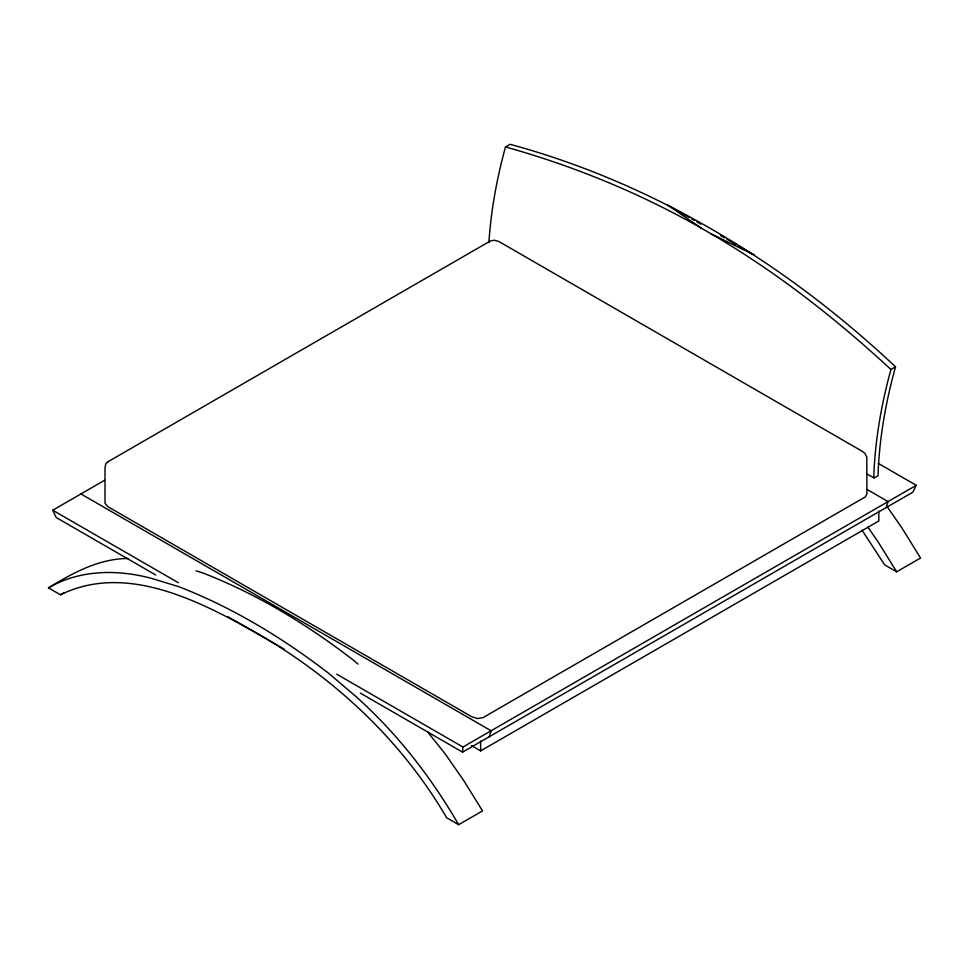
<?xml version="1.0" encoding="UTF-8"?>
<svg xmlns="http://www.w3.org/2000/svg" width="969" height="969" viewBox="0 0 969 969"><rect width="100%" height="100%" fill="white"/><g stroke="black" fill="none" stroke-linecap="round" stroke-linejoin="round"><path stroke-width="1.45" d="M360.311 693.101L462.564 752.138L462.94 747.038L916.262 485.312L878.253 463.376M867.182 474.265L874.268 477.887L878.035 475.718L878.338 468.172A375.124 216.584 -60 0 1 894.896 369.128L895.526 366.827C786.549 264.367 655.08 183.662 510.082 144.296L505.467 147.046A381.192 220.084 -60 0 0 488.909 242.553M895.526 366.827L890.911 369.577A381.192 220.084 -60 0 0 873.735 478.044M489.224 736.755L491.113 730.771L80.924 493.948M886.187 507.562L888.076 501.591L867.11 489.478M916.262 485.312L912.846 492.179L462.564 752.138M107.595 461.959L105.742 463.969L105.015 468.003L105.015 503.371L108.019 506.763L471.855 716.818L477.729 718.55L483.034 717.617L865.293 496.915L866.916 493.851L866.795 457.15L864.954 453.419L862.543 451.469L499.011 241.584L494.456 240.227L490.362 240.978L107.595 461.959L108.334 461.535M155.791 575.029L56.154 517.494L52.738 510.215L104.495 480.333M427.341 731.595L445.255 753.991L463.836 780.723L482.538 810.908L458.652 824.704L446.661 817.788C401.021 739.286 332.234 675.877 253.551 631.316C196.719 599.726 124.831 563.086 60.441 594.796L48.45 587.88C72.639 573.03 98.838 558.616 128.017 558.471M60.441 594.796L64.208 592.616M471.455 745.597L480.624 750.89L878.835 520.995L878.835 511.087M861.962 530.091L884.673 564.903L896.664 571.819L920.55 558.023L901.848 527.839L886.647 505.963M48.45 587.88C79.724 569.542 117.552 569.203 151.782 578.457L178.647 586.645C232.633 607.502 282.669 637.941 328.455 673.14L355.32 695.972C396.648 732.83 430.987 776.835 458.652 824.704M505.491 146.949C573.927 166.05 640.134 193.194 701.835 228.478L710.98 233.759C776.084 271.72 835.69 318.377 890.935 369.48M196.029 570.777L202.533 572.849C256.519 593.706 306.555 624.145 352.353 659.344L358.046 664.092M710.98 233.759L754.33 255.065L738.681 246.029M689.153 217.431L666.987 204.641L701.835 228.478M691.757 218.946L694.361 220.447M696.977 221.949L700.878 224.214M720.439 235.503L724.352 237.756M726.956 239.258L736.077 244.527M52.738 510.215L178.369 582.744M336.715 674.17L462.94 747.038M227.897 616.659L284.268 649.206M867.824 527.051L877.95 541.635L896.664 571.819M480.624 740.994L480.624 750.89"/></g></svg>
